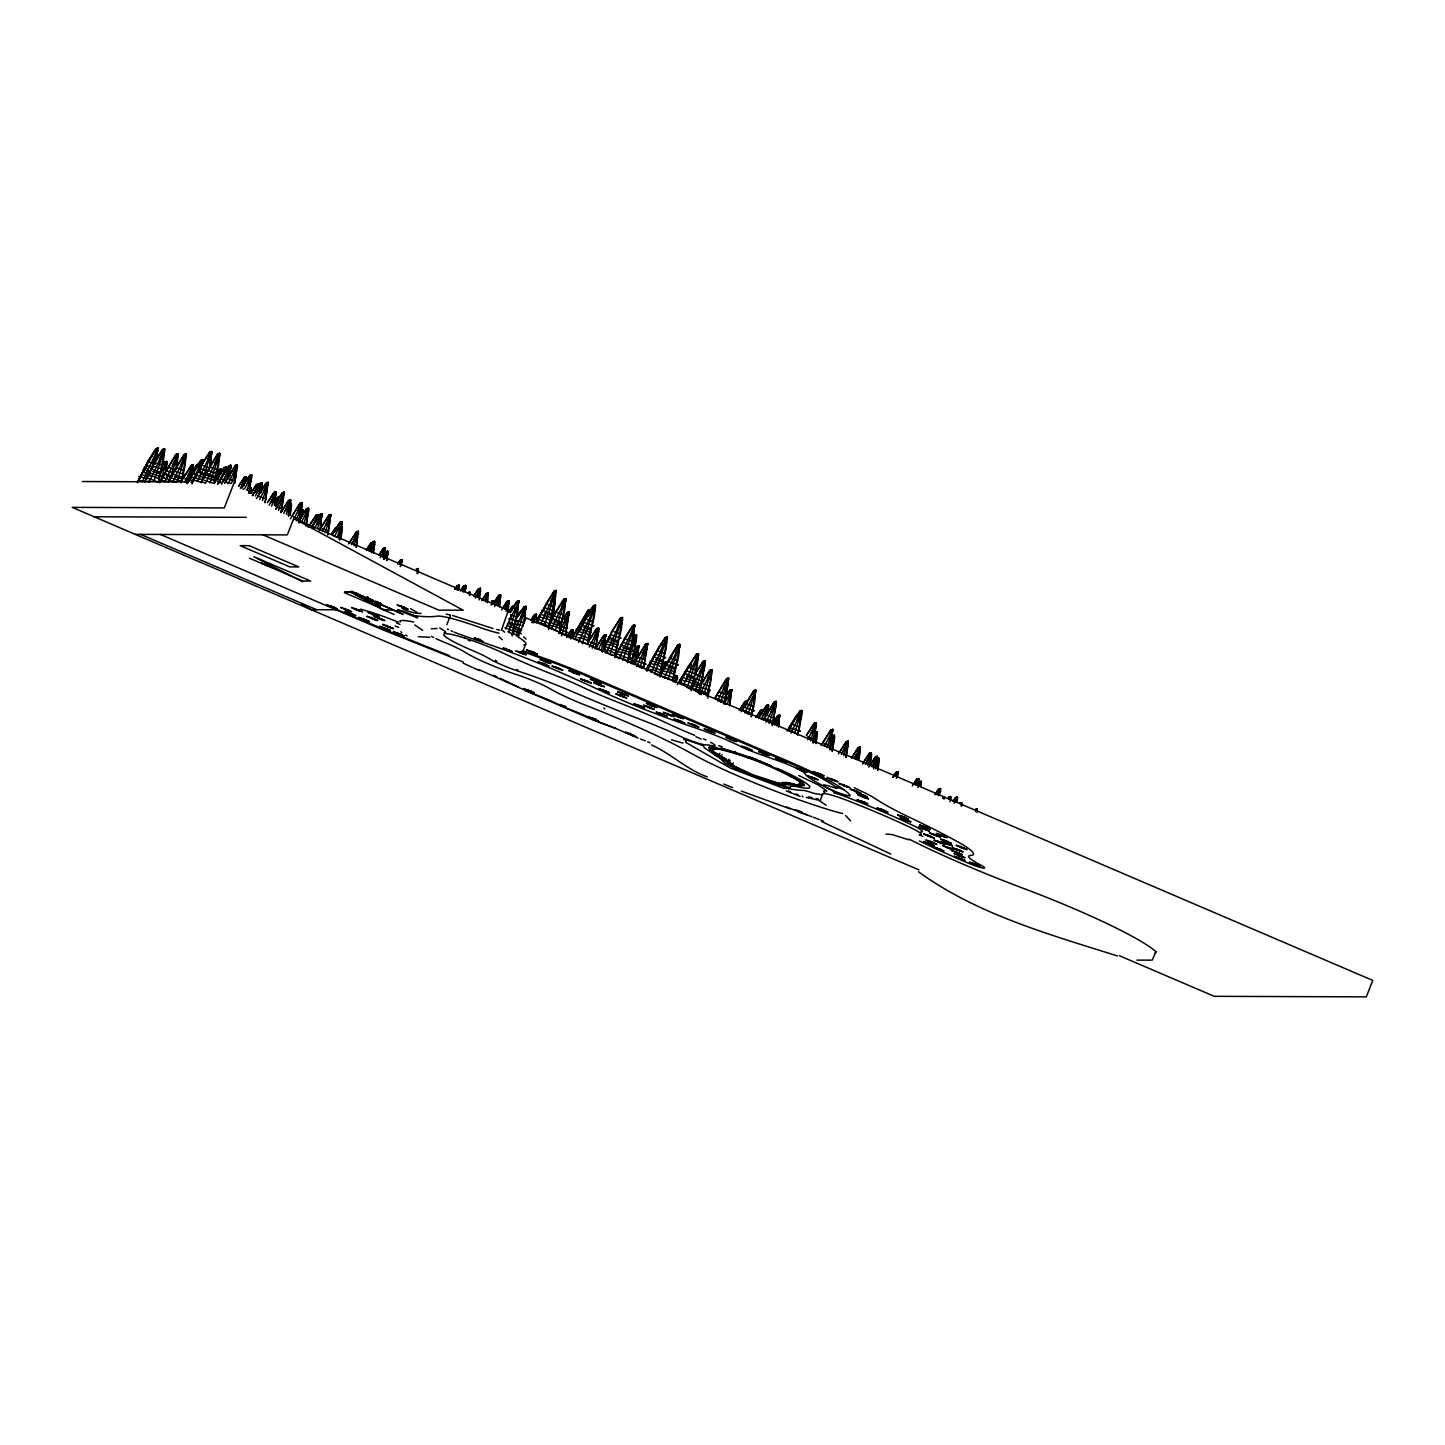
<?xml version="1.0" encoding="UTF-8"?>
<svg xmlns="http://www.w3.org/2000/svg" width="1445" height="1445" viewBox="0 0 1445 1445"><rect width="100%" height="100%" fill="white"/><g stroke="black" fill="none" stroke-linecap="round" stroke-linejoin="round"><path stroke-width="1.5" d="M157.234 453.26L156.945 450.117L156.475 455.121L157.884 448.131L156.06 448.618L148.275 460.72L137.654 482.467M158.191 451.273L157.884 448.131L156.06 448.745L148.275 461.063L138.268 481.167M158.517 481.835L163.466 460.738L164.459 448.889L162.617 449.395L154.832 461.479L144.825 481.926M164.748 452.032L164.459 448.907L162.617 449.521L146.053 478.331M166.916 464.586L166.608 461.443L164.784 461.948L161.443 467.132M178.295 456.873L177.988 453.73L176.164 454.236L159.582 482.648M186.333 457.108L186.044 453.965L184.201 454.471L168.613 481.077M210.807 461.876L210.518 458.824L210.031 463.935M211.891 454.615L211.584 451.472L209.76 451.978L201.975 464.062L191.968 484.021M214.727 482.215L218.61 465.218L219.604 453.369L217.78 453.874L209.995 465.958L201.198 482.287M219.911 456.512L219.604 453.387L217.78 454.001L201.198 482.811M220.507 474.105L220.977 468.993L219.152 469.499L215.811 474.683M225.492 472.262L225.962 467.15L224.138 467.656L214.384 483.389M226.251 470.311L225.962 467.168L224.138 467.783L216.335 480.101M231.019 468.451L230.712 465.308L228.888 465.796L218.177 483.334M235.409 477.699L235.481 476.38L234.65 479.758M237.54 467.963L237.251 464.82L235.409 465.326L224.697 482.865M246.481 479.921L246.174 476.76L244.349 477.265L238.786 485.899M251.213 491.047L250.906 487.995L249.082 488.5L250.906 488.013L250.437 493.106M251.773 478.151L251.484 475.008L249.66 475.495L241.857 487.597M262.376 485.845L262.087 482.702L260.245 483.208L252.46 495.292M265.103 502.39L268.029 482.395L266.205 482.883L256.451 498.615M268.337 485.538L268.029 482.395L266.205 483.009L258.402 495.328M276.121 495.039L275.832 491.878L273.99 492.384L267.325 502.752M274.478 504.829L282.263 492.745L284.087 492.239L281.161 512.596M288.476 515.739L290.445 499.952L288.603 500.44L280.818 512.541M290.734 503.095L290.445 499.952L288.603 500.566L281.938 511.133M291.475 505.335L291.131 503.601L289.289 504.215L291.131 503.601L291.475 505.389L290.138 515.197M302.276 505.732L301.987 502.589L300.163 503.077L290.409 518.809M303.432 513.119L303.143 509.977L301.301 510.464L303.143 509.977L303.504 511.765M308.652 511.349L308.363 508.188L306.521 508.694L298.736 520.796M318.099 517.78L317.81 514.745L315.985 515.233L308.182 527.317M318.099 517.87L317.81 514.727L315.985 515.359L309.302 525.908M320.79 525.781L321.783 513.932L319.959 514.438L312.156 526.522M322.072 517.075L321.783 513.95L319.959 514.564L312.156 526.883M319.146 530.803L328.882 515.088L330.724 514.583L327.78 534.921M339.449 539.563L341.905 521.663L340.081 522.151L332.278 534.253M342.212 530.062L341.905 526.919L340.081 527.407M342.194 524.806L341.905 521.663L340.081 522.295L332.278 534.596M356.247 547.149L358.197 531.345L356.373 531.85L348.588 543.934M358.504 534.487L358.197 531.363L356.373 531.977L349.69 542.525M374.688 544.548L374.399 541.405L372.557 541.911L366.994 550.545M384.171 559.432L385.165 547.836L383.34 548.341L378.879 555.241M385.454 550.979L385.165 547.854L383.34 548.468L378.879 555.494M387.892 554.465L387.603 551.322L385.761 551.827L383.539 555.277M397.881 563.767L400.102 560.299L401.927 559.811L401.457 564.923M417.659 573.683L418.147 568.571L416.304 569.059M418.436 571.714L418.147 568.571L416.304 569.185M459.293 586.977L458.932 585.243L457.09 585.875L454.868 589.379L457.09 585.731L458.932 585.243L458.444 590.355M465.796 588.567L465.507 585.424L463.664 585.929L460.323 591.113M470.004 595.232L469.715 592.179L467.873 592.685M480.481 591.457L480.173 588.332L478.349 588.819L473.888 595.719M487.344 602.384L488.157 592.992L486.315 593.48L481.871 600.397M488.446 596.135L488.157 592.992L486.315 593.606L481.871 600.65M500.747 598.067L500.44 594.907L498.615 595.412L493.052 604.046M509.236 603.938L508.947 600.795L507.105 601.283L501.541 609.934M510.23 611.777L516.913 601.409L518.737 600.903L517.743 612.517L512.271 635.403M526.106 609.519L525.799 606.376L523.975 606.882L516.19 618.966M536.51 617.286L535.734 619.255L536.221 614.233L534.379 614.739L531.038 619.923M555.187 602.583L554.898 599.44L554.121 600.921M536.384 623.03L546.391 603.071L554.194 590.987L556.018 590.481L555.024 602.33L548.504 629.568M559.179 633.145L564.67 610.26L565.645 598.663L563.821 599.169L556.036 611.253L548.215 625.775M565.952 601.806L565.645 598.682L563.821 599.296L551.141 620.772M565.627 634.391L569.041 611.921L567.217 612.427L559.414 624.511M569.348 615.064L569.041 611.939L567.217 612.554L563.875 617.828M572.509 634.825L572.979 629.713L571.136 630.219L566.693 637.119M573.268 632.856L572.979 629.731L571.136 630.345L566.693 637.371M590.337 612.59L590.048 609.555L588.205 610.043L571.642 638.455M589.361 639.358L589.831 634.247L588.007 634.734M576.898 634.102L585.695 617.774L593.48 605.69L595.304 605.184L594.328 616.78L587.79 643.729M598.754 631.212L598.465 628.087L596.64 628.575L588.837 640.659M596.062 647.378L603.847 635.294L605.672 634.788L604.859 644.199M614.829 656.608L621.368 629.37L622.343 617.521L620.519 618.008L612.734 630.11L603.938 646.439M622.65 620.664L622.343 617.521L620.519 618.153L612.734 630.453L602.113 651.876M614.884 657.619L624.89 637.66L632.693 625.577L634.518 625.071L633.524 636.667L627.527 661.593M631.501 663.761L635.385 646.764L636.378 634.915L634.554 635.421L632.332 638.871M636.685 638.058L636.378 634.933L634.554 635.547M633.596 651.695L636.938 646.511L638.78 646.005L637.787 657.854M633.976 663.363L645.662 644.018L647.505 643.513L643.585 668.114M648.733 665.946L657.511 649.618L665.314 637.516L667.138 637.01L666.145 648.624L659.624 675.574M666.578 664.971L666.289 661.828L664.465 662.334L661.124 667.518M677.47 678.861L677.163 675.736L675.339 676.224L673.117 679.674M672.647 681.444L678.662 656.247L679.656 644.398L677.813 644.904L670.028 657.005L661.051 673.984M679.945 647.559L679.656 644.416L677.813 645.03L661.051 674.4M679.909 682.6L688.687 666.271L696.472 654.188L698.314 653.682L697.321 665.531L691.324 690.728M705.286 663.996L704.997 660.853L703.173 661.358L695.37 673.442M709.26 689.717L708.971 686.556L707.237 693.383M727.684 687.007L727.395 683.864L727.738 685.598M714.914 697.971L726.618 678.626L728.443 678.12L724.541 702.324M724.198 698.766L729.761 690.132L731.585 689.626L729.635 705.431M758.715 717.497L766.518 705.395L768.343 704.907L767.873 710.019M776.344 704.564L776.055 701.421L774.213 701.909L763.502 719.447M772.154 724.234L777.717 715.6L779.541 715.094L778.548 726.943M802.029 713.667L801.722 710.525L799.898 711.012L788.193 730.375M806.454 735.288L814.239 723.186L816.082 722.699L813.138 742.694M815.179 732.29L817.021 731.784L817.364 733.59L816.028 743.633M834.506 738.467L834.217 735.324L832.374 735.812M848.305 744.374L848.016 741.231L846.192 741.737L838.389 753.82M860.299 750.262L859.992 747.101L858.167 747.607L851.484 757.975M871.498 755.88L871.19 752.737L869.366 753.242L862.683 763.592M868.716 767.241L875.381 756.873L877.223 756.367L876.23 768.216M877.585 768.505L878.054 763.393L878.181 764.568M879.102 761.497L878.795 758.372L876.97 758.86M892.902 777.284L896.225 772.1L898.067 771.612L897.598 776.724M912.301 785.954L916.762 779.054L918.587 778.548L918.117 783.66M921.386 784.509L921.097 781.366L919.255 781.871L917.033 785.321M939.9 792.239L939.069 795.527M939.069 795.617L940.388 788.536L938.546 789.042L935.204 794.226M940.677 791.589L940.388 788.555L938.546 789.169L935.204 794.443M950.684 799.681L950.395 796.538L948.57 797.026M953.23 801.018L955.452 797.568L957.276 797.062L956.807 802.174M961.828 805.931L961.521 802.806L959.697 803.294L961.521 802.806L961.882 804.576M977.416 812L977.127 808.947L975.285 809.435M157.071 457.722L157.415 453.242L156.909 459.727M165.796 471.052L166.97 463.177L166.608 461.461L164.784 462.075M176.994 465.579L177.988 453.748L176.164 454.362L168.361 466.681L160.558 481.348M168.613 481.564L176.416 466.916L184.201 454.597L186.044 453.983L185.05 465.814L181.167 482.811M210.609 463.321L211.584 451.49L209.76 452.104L201.975 464.423L193.178 480.914M224.697 483.262L235.409 465.453L237.251 464.838L234.794 483.045M241.857 487.94L249.66 475.622L251.484 475.008L249.028 493.233M267.56 487.507L265.103 502.734M274.839 503.727L275.832 491.896L273.99 492.51L268.427 501.307M289.957 505.064L288.476 516.046M290.138 515.45L290.644 508.712M308.652 511.241L306.394 524.3M341.435 526.775L339.449 539.888M340.912 538.768L342.212 529.954M357.728 536.456L356.247 547.456M373.569 551.015L374.688 544.458M384.352 557.445L384.695 552.947M479.361 597.923L480.481 591.366M487.344 602.583L487.688 598.104M499.464 606.755L500.44 594.925L498.615 595.539L493.052 604.335M507.954 612.644L508.947 600.795L507.105 601.427L502.661 608.453M518.267 606.015L512.271 635.908M524.824 618.225L525.799 606.394L523.975 607.008L518.412 615.805M565.176 603.775L559.179 633.651M594.834 610.296L587.79 644.271M598.754 631.122L595.539 648.426M634.048 630.183L627.527 662.117M666.669 642.14L659.606 676.115M708.158 696.165L709.26 689.608M727.973 683.232L724.541 702.722M731.116 694.738L729.635 705.738M741.14 711.771L753.82 690.602L755.645 690.114L754.651 701.963L751.255 716.828M776.344 704.456L772.641 723.891M821.103 745.62L830.839 729.906L832.663 729.4L829.737 749.756M834.506 738.377L832.248 751.418M859.016 758.95L860.299 750.154M870.215 764.586L871.498 755.789M877.801 770.203L879.102 761.407M163.971 453.911L158.517 481.348M165.796 470.853L166.139 466.464M177.518 458.751L176.037 469.535M185.574 458.986L181.167 482.377M192.456 474.068L193.269 464.658L191.444 465.145L181.691 480.878M211.114 456.494L209.146 469.372M219.134 458.39L214.727 481.781M229.737 476.904L230.712 465.308L228.888 465.94L218.177 483.75M236.763 469.842L234.794 482.72M251.015 480.011L249.028 492.908M261.256 492.113L261.599 487.724M274.839 503.492L275.345 496.899M283.617 497.261L281.161 512.234M301.517 507.592L299.061 522.584M307.875 513.21L305.906 526.088M321.314 518.954L319.815 529.737M330.237 519.604L327.78 534.578M340.912 538.515L341.435 531.923M373.406 553.001L373.912 546.427M387.134 556.343L386.79 560.732L387.964 553.056L387.603 551.34L385.761 551.954M479.198 599.91L479.704 593.335M499.464 606.521L499.97 599.928M507.954 612.391L508.477 605.798M525.33 611.398L522.873 626.371M554.41 604.462L551.466 621.549M555.548 595.503L548.504 629.027M568.571 616.943L565.627 634.03M597.995 633.091L595.539 648.064M621.874 622.524L614.829 656.066M635.908 639.936L631.501 663.327M637.787 657.601L638.293 651.027M647.017 648.534L643.585 667.716M679.168 649.419L672.647 680.92M697.827 658.703L691.324 690.204M704.528 665.874L699.055 693.311M707.978 698.17L708.502 691.577M755.175 695.117L751.255 716.413M767.53 714.318L767.873 709.91M775.586 706.424L772.154 725.607M778.548 726.69L779.072 720.116M801.253 715.528L797.821 734.71M816.028 743.398L816.533 736.805M832.194 734.421L829.737 749.395M833.729 740.328L832.248 751.129M847.547 746.252L846.047 757.035M859.016 758.715L859.522 752.122M870.215 764.333L870.721 757.758M876.23 767.963L876.754 761.389M877.801 769.95L878.325 763.375M156.909 451.851L157.162 450.208L157.071 451.273M258.24 485.809L258.492 484.165L252.423 495.671L260.245 483.334L262.087 482.72L261.599 487.814M278.506 498.76L278.759 497.116L274.405 505.046M284.051 493.973L284.304 492.33L275.724 509.344M291.077 505.335L291.33 503.691L287.862 509.814M341.869 528.653L342.122 527.01L341.237 527.75M372.647 544.169L372.9 542.525L368.547 550.455M418.093 570.305L418.346 568.662L417.46 569.402M458.896 586.977L459.149 585.333L456.53 589.668M496.177 602.059L496.43 600.416L495.527 601.156M514.023 607.641L514.276 605.997L510.808 612.12M572.942 631.447L573.195 629.803L568.842 637.715M589.795 635.981L590.048 634.337L589.145 635.077M677.127 677.452L677.38 675.808L673.894 681.932M708.935 688.29L709.188 686.664M746.722 702.74L746.975 701.096L741.773 710.814M878.271 763.502L877.693 766.41M961.485 804.522L961.738 802.878L960.853 803.637M214.438 479.487L216.389 470.98M299.061 522.927L302.276 505.624M552.442 617.665L555.187 602.493M707.291 696.526L711.97 672.846M724.451 704.203L726.907 688.976L724.451 703.86M797.821 735.108L802.029 713.559M813.138 743.037L816.371 725.733M846.047 757.324L848.305 744.283M707.291 696.111L710.687 681.408L711.681 669.812L709.838 670.299L700.102 686.032M202.264 462.834L202.86 459.907L200.801 460.305L187.164 483.298M210.139 461.84L210.717 458.914L209.832 459.654M234.758 477.663L235.083 476.38M250.545 491.011L251.123 488.103L250.238 488.843M469.336 595.195L469.932 592.287L469.029 593.028M493.034 603.757L493.63 600.849L491.011 605.184M554.519 602.457L555.097 599.549L554.212 600.289M589.668 612.554L590.246 609.627L580.854 628.485M665.91 664.844L666.506 661.918L660.437 673.424M699.055 693.799L705.286 663.905M939.665 791.679L938.437 795.454L939.503 792.239M950.033 799.555L950.611 796.629L949.708 797.369M976.748 811.964L977.326 809.037L976.441 809.778M155.012 459.528L158.101 448.221L142.423 481.781M162.165 458.155L164.658 448.98L148.98 482.558M175.116 465.127L178.205 453.838L164.676 481.962M183.75 463.231L186.261 454.055L172.732 482.196M190.975 473.924L193.486 464.748L184.906 481.745M199.771 471.214L201.505 464.802M209.29 460.738L211.801 451.581L197.459 481.546M217.31 462.635L219.821 453.477L205.479 483.443M228.418 474.556L230.929 465.398L221.537 484.256M234.379 476.218L237.45 464.911L228.057 483.768M248.612 486.405L251.701 475.098L244.765 488.392M273.538 501.144L276.049 491.986L269.113 505.28M281.793 501.505L283.726 495.256M287.573 511.349L290.662 500.042L283.726 513.336M299.115 513.986L302.204 502.679L300.163 503.203L292.36 515.522M306.069 517.455L308.58 508.297L301.644 521.591M319.489 523.198L322 514.023L315.064 527.317M327.834 525.98L330.923 514.673L322.343 531.67M339.611 530.911L342.122 521.753L335.186 535.047M355.903 540.611L358.414 531.453L351.478 544.747M371.51 552.803L374.598 541.496L369.396 551.213M382.871 557.102L385.382 547.926L380.179 557.644M498.146 604.173L500.656 595.015L494.587 606.503M515.865 612.301L518.954 601.012L516.913 601.535L510.23 612.084M523.505 615.642L526.016 606.466L512.505 634.59M553.724 599.747L556.235 590.571L540.556 624.15M563.351 607.93L565.862 598.754L551.52 628.738M566.747 621.187L569.258 612.03L559.034 632.729M570.685 638.979L572.599 632.729M593.01 614.45L595.521 605.274L578.506 642.447M595.593 639.467L598.682 628.16L589.271 647.017M602.8 646.186L605.889 634.897L598.952 648.191M620.049 626.769L622.56 617.611L606.214 652.977M631.646 636.468L634.734 625.161L619.056 658.739M634.084 644.181L636.595 635.023L630.526 646.511M635.908 657.403L638.979 646.114L630.417 663.111M644.614 654.91L647.703 643.621L636.667 666.181M664.844 646.276L667.355 637.119L651.009 672.485M695.442 665.079L698.531 653.772L684.171 683.756M702.125 672.25L705.214 660.943L691.685 689.066M709.387 679.06L711.897 669.902L700.012 694.322M725.571 689.518L728.659 678.211L717.605 700.789M753.351 699.362L755.861 690.204L744.807 712.764M766.049 714.155L768.559 704.997L761.623 718.291M799.428 719.773L801.939 710.615L790.885 733.175M813.788 731.947L816.299 722.789L807.719 739.786M814.709 741.05L817.22 731.892L812.885 739.804M829.791 740.797L832.88 729.49L824.3 746.505M845.722 750.497L848.233 741.321L841.297 754.615M857.12 758.499L860.208 747.209L854.139 758.697M868.897 762.003L871.407 752.827L865.338 764.333M189.078 479.036L193.359 464.712L191.444 465.29L183.641 477.591M199.681 470.42L202.733 459.871L200.801 460.449L187.164 483.75M218.014 479.595L221.067 469.065L219.152 469.625L216.931 473.147M224.228 473.978L226.052 467.223L225.203 468.632M226.522 479.686L230.803 465.362L223.018 481.871M243.826 485.484L246.264 476.832L240.322 488.356M247.294 489.385L251.575 475.062L247.402 483.587M249.804 492.944L250.996 488.067L249.551 490.65M255.928 492.799L258.366 484.147L256.433 484.581L250.87 493.215M257.878 497.08L262.159 482.774L257.987 491.282M271.642 506.256L275.923 491.95L270.775 502.463M276.194 505.75L278.632 497.098L277.783 498.489M286.254 514.33L290.535 500.006L285.387 510.518M288.169 514.203L291.222 503.655L290.355 505.064M300.795 518.683L303.233 510.031L301.012 514.583M304.154 522.584L308.453 508.261L306.521 508.821L300.957 517.617M316.076 521.555L317.9 514.781L315.678 519.333M317.593 528.31L321.874 514.005L320.429 516.587M337.715 536.041L341.995 521.717L341.146 523.126M338.943 537.522L341.995 526.973L340.55 529.556M354.007 545.722L358.288 531.417L353.14 541.911M371.437 552.008L374.49 541.46L370.317 549.985M382.817 556.56L385.255 547.908L384.406 549.299M385.869 558.149L387.693 551.394L385.472 555.946M400.193 566.639L402.017 559.865L399.524 564.236M417.027 573.502L418.237 568.626L417.37 570.034M457.812 590.174L459.022 585.297L458.173 586.706M463.773 592.251L465.579 585.478L463.664 586.056L461.443 589.578M477.843 597.038L480.264 588.386L478.349 588.946L473.888 595.972M485.809 601.698L488.247 593.046L487.398 594.455M497.477 605.509L500.53 594.979L498.326 599.53M505.985 611.398L509.037 600.849L504.811 608.797M533.873 622.958L536.312 614.306L534.379 614.866L531.038 620.14M552.55 608.164L554.988 599.512L555.241 601.174M570.63 638.419L573.069 629.767L571.624 632.368M588.314 616.365L590.12 609.609L588.675 612.192M601.481 649.166L605.762 634.861L603.847 635.421L596.062 647.739M664.556 668.656L666.38 661.882L664.158 666.434M675.429 682.546L677.253 675.772L675.808 678.373M727.395 704.004L731.676 689.698L724.866 703.029M764.152 719.285L768.433 704.961L766.518 705.539L758.715 717.84M776.579 725.697L779.632 715.167L777.717 715.727L774.375 721.001M814.059 742.405L817.111 731.856L815.179 732.416M830.008 749.702L834.325 736.48L834.307 735.379L832.374 735.957M843.826 755.609L848.107 741.285L846.192 741.863L839.509 752.411M856.415 759.6L860.082 747.173L858.167 747.733L851.484 758.282M867.614 765.218L871.281 752.791L869.366 753.369L862.683 763.917M873.647 768.866L877.314 756.439L872.22 766.175M875.833 768.957L878.885 758.408L874.659 766.374M896.333 778.44L898.158 771.666L896.225 772.244L892.902 777.518M916.871 785.376L918.677 778.62L915.317 784.761M938.654 795.364L940.46 788.609L938.257 793.16M850.635 820.941L845.65 815.558M137.311 482.648L147.318 462.707L155.103 450.605L138.539 479.541M575.074 639.539L576.898 634.626M646.89 671.365L657.511 649.961L665.314 637.642L667.138 637.028L667.5 638.744M660.022 676.946L661.25 673.334M150.316 472.063L157.975 448.185L155.771 452.737M154.181 480.481L164.549 448.943L159.383 459.456M160.395 481.564L166.699 461.497L165.85 462.906M169.083 481.492L178.078 453.802L175.856 458.354M177.121 481.727L186.134 454.037L180.986 464.531M201.993 481.149L211.674 451.544L210.825 452.953M210.013 483.045L219.694 453.441L214.546 463.935M231.706 483.027L237.341 464.875L233.169 473.4M262.484 500.584L268.12 482.449L259.666 499.482M278.56 510.446L284.177 492.311L282.732 494.894M296.442 520.778L302.077 502.643L293.624 519.676M325.179 532.79L330.815 514.637L328.882 515.215L321.097 527.515M508.477 632.495L518.827 600.976L505.425 629.135M516.226 636.053L525.89 606.43L520.742 616.943M555.386 630.255L565.736 598.718L564.887 600.127M561.473 635.872L569.131 611.994L568.282 613.403M592.251 648.191L598.555 628.141L596.64 628.701L589.957 639.25M627.473 662.677L636.468 634.987L635.619 636.396M633.235 664.212L638.871 646.078L633.705 656.572M639.936 667.464L647.595 643.585L645.662 644.145L633.976 663.797M688.055 685.273L698.405 653.736L696.472 654.314L688.687 666.615L679.909 683.124M695.406 690.529L705.088 660.925L699.94 671.419M704.112 693.744L711.771 669.866L709.838 670.426L703.173 680.992M720.874 702.053L728.533 678.193L726.311 682.744M748.077 714.047L755.735 690.168L753.82 690.746L742.116 710.38M769.155 723.439L776.146 701.475L766.031 722.211M794.84 732.543L801.812 710.579L799.898 711.139L788.193 730.791M810.537 740.888L816.172 722.753L811.024 733.265M827.118 747.607L832.754 729.472L830.839 730.032L823.054 742.333M664.176 678.066L679.854 644.506L678.5 649.383M164.495 466.049L165.254 464.098M165.471 466.428L166.825 461.533L159.889 474.827M192.799 469.769L193.269 464.676L192.51 466.121M200.512 464.423L202.733 459.871L202.932 462.87L202.643 459.817L191.806 482.467M210.229 454.127L207.502 460.052M218.863 473.617L221.067 469.065L221.338 470.727M219.839 473.978L221.193 469.101L215.124 480.589M220.507 474.014L221.284 472.045M223.831 471.774L224.607 469.806M224.824 472.136L226.179 467.259L217.599 484.256M234.397 482.07L224.282 507.917L72.25 507.376L918.894 869.854M245.036 481.745L246.391 476.868L242.092 485.357M245.704 481.871L246.174 476.778L244.349 477.392L238.786 486.188M257.138 489.06L257.896 487.091M260.931 487.688L262.286 482.793L255.368 496.087M266.891 487.362L268.246 482.486L266.675 485.032M277.404 502.011L278.181 500.042M289.975 508.568L290.752 506.617M510.049 612.608L508.387 610.332L293.75 518.448L287.302 534.903L135.27 534.361M302.005 514.944L303.36 510.067L299.874 516.19M302.673 515.088L303.432 513.029M306.232 512.812L307.008 510.844M316.672 519.712L318.026 514.817L311.957 526.323M339.774 526.269L340.55 524.3M351.623 592.613L352.128 591.276M352.273 592.956L352.815 591.583M352.923 593.317L353.501 591.872M354.242 594.021L354.856 592.504M354.91 594.383L355.524 592.793M355.56 594.744L356.211 593.082M356.229 595.105L356.933 593.299M356.879 595.448L357.601 593.606M357.547 595.81L358.36 593.732M358.848 596.514L359.679 594.401M359.498 596.875L360.365 594.69M361.485 597.941L362.424 595.539M362.135 598.302L363.092 595.846M383.033 552.46L383.81 550.491M364.772 599.729L365.784 597.128M365.422 600.09L366.47 597.417M366.705 597.417L367.969 598.23M366.091 600.434L367.789 596.514M366.741 600.795L367.897 597.869M367.409 601.156L368.511 598.32M368.06 601.517L369.197 598.609M386.465 556.307L387.82 551.43L383.467 559.341M368.728 601.861L370.137 598.808M369.378 602.222L370.606 599.097M370.697 602.944L371.997 599.621M371.347 603.288L372.629 600.018M372.015 603.649L373.316 600.307M373.984 604.714L375.393 601.12M374.707 605.112L376.152 601.427M375.357 605.473L376.874 601.608M376.766 602.709L377.199 601.608M376.025 605.816L377.488 602.059M377.452 603.017L377.867 601.969M376.675 606.178L378.175 602.366M377.344 606.539L378.843 602.673M377.994 606.882L379.529 602.962M378.662 607.243L380.198 603.306M380.252 604.209L380.432 603.306M379.312 607.604L380.794 603.811M394.07 614.414L379.457 608.146L381.173 604.353L350.756 591.33M399.795 564.417L402.017 559.865L400.789 564.796M385.833 606.593L387.91 607.496M402.234 613.944L403.083 614.45L388.38 607.785L392.426 609.971M396.797 611.759L397.501 609.953M397.501 612.048L398.134 610.422M398.892 612.644L399.362 611.452M399.597 612.951L399.976 611.939M446.848 624.692L450.569 615.173M463.375 590.03L465.579 585.478L465.85 587.158M464.351 590.409L465.705 585.514L462.237 591.637M465.019 590.535L465.796 588.476M478.06 592.938L480.264 588.386L480.535 590.12M479.036 593.299L480.39 588.404L475.188 598.122M487.019 597.959L488.374 593.082L484.021 600.994M507.809 605.78L509.164 600.885L504.865 609.375M508.387 610.332L501.56 629.875A36.125 3.974 21.4 0 1 504.558 632.242M516.606 605.527L518.827 600.976L519.098 602.637M535.065 619.219L536.42 614.342L532.085 622.253M522.927 651.189L525.565 644.452M564.291 601.301L561.563 607.243M589.47 637.263L588.693 639.214L589.921 634.301L589.072 635.71M589.361 639.25L590.12 637.299M603.558 639.413L605.762 634.861L606.033 636.522M632.386 629.677L634.608 625.125L622.813 660.202M635.023 637.57L632.296 643.513M645.373 648.137L647.595 643.585L647.848 645.247M665.784 639.665L659.426 653.573M676.025 680.703L676.802 678.735M676.693 680.83L677.47 678.771M696.183 658.288L698.405 653.736L698.658 655.416M707.833 691.541L708.61 689.572M729.472 694.25L731.676 689.698L730.447 694.611M709.387 746.017L709.621 749.684C736.805 771.142 770.077 786.712 804.395 785.412L803.474 783.479C776.904 766.229 746.18 755.627 715.672 747.589A33.38 3.667 21.4 0 0 714.083 747.3L708.7 747.751L712.927 749.413L717.316 748.907A28.882 3.161 21.4 0 1 718.617 749.124C748.438 756.078 777.049 768.505 803.474 783.479M719.863 753.242L719.195 754.976L733.41 765.76L753.242 774.917L785.068 785.249L780.878 783.389L786.423 782.576L802.065 786.062M721.308 756.277L717.623 755.103L725.083 758.697L721.308 756.277L721.994 754.543M745.638 705.991L746.397 704.022M726.239 758.824L725.553 760.558L729.562 761.948L730.231 760.214M753.513 694.72L755.735 690.168L756.006 691.902M728.912 759.185L728.226 760.919L724.27 759.564M729.111 761.461L728.424 763.195L732.561 764.694L733.229 762.96M735.487 751.563L734.981 752.845L736.896 754.055M748.022 756.819L747.661 757.74L746.794 756.891M773.924 706.027L776.146 701.475L774.917 706.388M778.403 720.08L779.758 715.185L774.556 724.902M815.666 734.439L812.939 740.382M802.95 796.917L802.156 795.906M830.55 734.006L832.754 729.472L833.024 731.188M832.085 739.93L834.307 735.379L834.56 737.113M833.079 740.292L834.415 735.415L830.08 743.326M822.693 793.738L820.037 801.126L826.143 805.226M857.878 751.725L860.082 747.173L860.353 748.835M875.092 760.973L877.314 756.439L876.085 761.352M876.663 762.96L877.44 761.009M877.657 763.339L879.012 758.444L878.036 759.817M877.585 768.415L878.361 766.446M896.93 776.579L898.284 771.702L895.665 776.037M916.473 783.172L917.232 781.203M917.449 783.533L918.803 778.638L917.828 780.011M918.966 785.972L921.169 781.42L919.255 781.998M920.609 786.477L921.097 781.384L919.977 786.297L921.296 781.456L917.828 787.579M939.232 793.522L940.587 788.627L937.119 794.75M949.925 801.65L950.684 799.591M955.145 801.686L957.367 797.134L956.175 802.011L957.493 797.152L954.007 803.275M908.995 839.093A155.915 17.105 21.4 0 0 1022.934 888.187A134.042 14.703 21.4 0 1 1155.874 951.695L1152.207 960.13L1136.908 960.13M544.313 625.613L556.108 590.535L550.96 601.048M582.154 643.874L595.394 605.238L590.246 615.751M609.916 654.422L622.434 617.575L620.989 620.158M654.711 673.93L667.229 637.082L666.38 638.491M667.933 679.547L679.746 644.47L675.574 652.995M166.771 478.277L168.523 474.285M276.392 508.803L279.029 502.806M196.303 468.523L198.922 464.206M335.005 531.634L337.624 527.299L336.649 528.671M758.282 717.84L762.617 709.928L761.262 714.805L762.49 709.892L760.576 710.326L756.114 717.244M172.93 464.297L174.881 460.341M188.211 475.224L191.137 469.264M263.947 490.975L265.916 487.001M280.005 500.819L281.974 496.863M297.905 511.169L302.077 502.643L302.348 504.323M316.726 524.499L319.652 518.556M325.649 525.149L328.593 519.188M532.139 622.813L536.312 614.306L536.565 615.967M563.983 622.488L566.91 616.545M594.383 636.649L598.555 628.141L598.826 629.875M600.614 645.355L602.565 641.399M617.286 628.087L620.23 622.127M642.429 654.079L644.398 650.124M707.598 678.391L711.771 669.866L712.024 671.6M723.385 688.687L725.336 684.713M763.285 715.474L768.433 704.961L768.704 706.641M770.998 711.988L772.949 708.014M775.459 723.674L777.41 719.718M796.665 721.091L801.812 710.579L802.083 712.259M842.959 751.797L848.107 741.285L848.378 742.965M854.934 757.686L856.885 753.712M866.133 763.303L871.281 752.791L871.552 754.471M872.166 766.934L874.117 762.96M256.921 486.73L258.366 484.147L256.433 484.707L250.87 493.504M329.37 517.22L330.815 514.637L331.068 516.317M492.059 603.396L493.504 600.813L493.522 601.915M662.135 645.12L662.731 643.946M689.554 667.445L690.132 666.253M761.045 712.475L762.49 709.892L760.576 710.452L756.114 717.497M778.187 717.75L779.632 715.167L779.903 716.828M896.713 774.249L898.158 771.666L898.429 773.346M938.184 793.16L938.78 791.986M949.04 799.175L950.485 796.592L950.521 797.694M975.772 811.584L977.217 809.001L975.285 809.579M418.237 636.631L429.707 637.263M143.976 471.233L146.902 465.742M186.152 482.54L196.881 464.73L198.706 464.098L197.947 465.579M537.612 619.923L554.194 591.113L556.018 590.499L556.379 592.215M572.617 637.137L588.205 610.169L590.048 609.555L590.391 611.343M577.874 632.784L593.48 605.816L595.304 605.202L595.665 606.918M602.439 651.858L604.389 648.191M616.112 654.513L632.693 625.703L634.518 625.089L634.879 626.805M646.059 670.083L661.665 643.097L646.059 669.577M678.355 683.232L689.066 665.422L690.909 664.79L689.066 665.422L677.38 684.641M714.914 698.387L726.618 678.753L728.443 678.138L728.804 679.854M763.502 719.845L774.213 702.035L776.055 701.421L776.417 703.209M138.124 481.727L141.05 476.272M143.001 472.659L146.902 465.398M186.152 482.142L196.881 464.604L198.706 464.116M602.439 651.406L606.34 644.145M787.001 731.044L796.737 715.329L798.561 714.823L797.803 716.305M759.275 761.587L759.636 760.666L771.558 766.645M307.604 509.67L308.453 508.261L308.706 509.922M371.925 543.898L372.774 542.507L370.859 543.067L366.398 549.841M468.957 593.66L469.806 592.251L469.842 593.353M495.454 601.788L496.303 600.379L494.389 600.831L492.149 604.281M513.3 607.37L514.167 605.961L512.234 606.394L508.893 611.578M521.555 612.463L522.404 611.054M745.999 702.469L746.866 701.06L746.884 702.162M816.244 733.265L817.111 731.856L817.364 733.518M943.693 799.031L944.542 797.622L942.628 798.182L944.452 797.568M960.762 804.251L961.611 802.86L961.647 803.944M274.478 501.18L278.542 497.026L278.903 498.76L278.542 497.026L276.717 497.658L273.376 502.715M274.478 505.19L282.263 492.871L284.087 492.257L284.448 493.973M332.242 533.115L335.583 527.84L337.426 527.226L335.583 527.714L331.14 534.614M366.398 550.093L370.859 543.067L372.684 542.435L372.81 543.591M368.114 549.064L372.557 542.038L374.399 541.423L374.743 543.139M397.881 563.947L400.102 560.443L401.927 559.811L402.288 561.545M492.149 604.462L494.389 600.957L496.213 600.343L496.339 601.481M508.893 611.795L512.234 606.521L514.077 605.907L514.42 607.622M517.147 616.889L520.489 611.614L522.313 611L520.489 611.488L517.147 616.672M536.456 620.537L544.241 608.219M664.953 667.066L671.636 656.518M679.168 681.932L682.51 676.657M695.37 673.785L703.173 661.485L704.997 660.871L705.359 662.587M727.539 693.781L729.761 690.258L731.585 689.644L731.947 691.36M739.37 710.434L744.934 701.638L746.776 701.024L747.119 702.74M788.952 727.774L796.737 715.456L798.561 714.841M806.454 735.631L814.239 723.313L816.082 722.699L816.443 724.415M869.818 765.796L875.381 756.999L877.223 756.385L877.585 758.101M913.421 784.454L916.762 779.18L918.587 778.566L918.948 780.282M935.475 794.66L937.715 791.137M953.23 801.216L955.452 797.694L957.276 797.08L957.638 798.796M536.456 620.176L544.241 608.092M608.291 640.514L610.512 637.064M664.953 666.723L671.636 656.355M678.048 683.431L682.51 676.531M739.37 710.145L744.934 701.511L746.776 701.006L747.119 702.794M935.475 794.461L937.715 791.011M885.984 834.054L892.161 834.578L908.742 839.816M508.712 619.146L510.23 617.918M158.86 477.013L160.16 476.362L149.792 472.93M214.023 481.492L215.305 480.842L204.955 477.41M513.156 629.027L514.438 628.376L507.249 625.595M550.437 618.605L551.719 617.954L541.369 614.522M560.064 626.787L561.346 626.137L550.997 622.705M589.723 633.307L591.005 632.657L580.655 629.225M616.762 645.644L618.045 644.994L607.695 641.562M628.936 653.194L630.219 652.544L619.851 649.112M630.797 663.038L632.079 662.388L628.738 661.142M661.557 665.152L662.84 664.501L652.472 661.069M674.056 672.521L675.339 671.871L664.989 668.439M692.733 681.805L694.015 681.155L683.648 677.723M699.416 688.976L700.699 688.326L691.577 684.785M431.224 628.81L437.022 628.449M340.081 527.533L341.905 526.919L342.266 528.707M467.873 592.811L469.715 592.197L470.077 593.913M491.571 601.373L493.413 600.759L493.775 602.475M588.007 634.879L589.831 634.247L590.192 635.981M636.938 646.637L638.78 646.023L639.123 647.739M664.447 662.46L666.289 661.846L666.651 663.562M675.339 676.35L677.163 675.736L677.524 677.506M876.97 758.986L878.795 758.372L879.156 760.142M948.57 797.152L950.395 796.538L950.756 798.272M798.037 784.346L800.169 783.75L804.395 785.412M491.571 601.246L493.413 600.759L493.757 602.547M960.907 805.786L962.731 805.28M159.51 472.659L160.395 472.479L150.623 468.451M181.095 477.735L181.98 477.554L172.226 473.526L173.364 474.683M214.655 477.139L215.558 476.958L205.786 472.93L206.924 474.105M551.069 614.251L551.954 614.071L542.2 610.043M513.788 624.673L514.673 624.493L509.019 621.784M590.355 628.954L591.258 628.774L581.486 624.746L582.624 625.902M617.394 641.291L618.297 641.11L608.526 637.082L609.664 638.238M629.568 648.841L630.453 648.66L620.7 644.633L621.838 645.789M662.189 660.78L663.074 660.6L653.321 656.59M693.365 677.452L694.25 677.271L684.478 673.244L685.634 674.4M700.048 684.623L700.933 684.442L695.28 681.733M750.696 713.884L751.581 713.704L741.827 709.676M796.773 734.295L797.676 734.096L787.904 730.086M149.449 462.292L155.338 464.152M156.006 463.05L162.508 465.326M146.198 470.6L149.557 471.178M169.553 467.891L175.441 469.769M152.755 471.359L159.239 473.635M177.59 468.126L184.093 470.402M203.149 465.633L209.633 467.909M211.169 467.53L217.653 469.806M166.283 476.2L169.661 476.796M194.19 473.978L197.568 474.556M174.339 476.435L180.824 478.71M199.898 473.942L205.786 475.82M207.899 475.838L214.402 478.114M184.834 478.819L188.193 479.397M190.252 478.259L191.228 478.151M190.939 482.287L191.896 482.16M222.277 479.469L225.637 480.047M228.798 478.981L235.3 481.257M217.527 481.311L220.886 481.907M243.031 489.169L243.988 489.042M259.594 496.556L266.079 498.814M275.652 506.4L282.136 508.676M293.552 516.75L300.036 519.008M299.91 522.349L300.867 522.241M313.348 528.093L314.306 527.985M322.271 528.744L328.774 531.019M333.452 535.824L339.954 538.082M547.583 604.642L554.067 606.918M544.313 612.951L550.816 615.227M557.21 612.824L563.694 615.1M517.364 620.537L523.849 622.813M537.63 621.747L538.588 621.639M553.959 621.133L560.443 623.409M586.869 619.345L593.353 621.621M514.113 628.846L520.597 631.122M560.606 626.082L567.09 628.358M581.594 623.698L582.552 623.59M583.617 627.654L590.102 629.93M613.908 631.682L620.393 633.94M590.03 642.23L596.514 644.506M610.657 639.99L617.141 642.266M626.064 639.232L632.567 641.508M597.237 648.949L603.125 650.828M622.813 647.541L629.316 649.816M658.685 651.171L665.188 653.447M639.051 657.674L645.536 659.95M655.434 659.48L661.936 661.756M671.202 658.559L677.705 660.835M667.951 666.867L674.436 669.143M689.861 667.843L696.364 670.119M686.61 676.152L693.094 678.428M696.562 675.014L703.047 677.29M693.293 683.322L699.795 685.598M703.227 683.955L709.73 686.231M720.007 692.281L726.492 694.557M747.209 704.275L753.694 706.533M767.602 715.564L774.105 717.84M793.287 724.686L799.771 726.943M790.126 728.984L791.083 728.876M807.629 736.842L814.131 739.117M824.228 743.561L830.712 745.837M142.567 475.008L148.239 476.001M149.124 475.784L154.814 476.778L160.016 479.632M140.4 480.553L146.071 481.546M146.957 481.311L148.582 481.131M162.671 480.625L168.343 481.618M170.727 480.86L176.398 481.853M196.267 478.367L201.939 479.361M204.287 480.264L214.185 483.425M540.701 617.376L546.373 618.37L551.575 621.224M538.533 622.903L544.205 623.897L549.407 626.769M550.328 625.559L556 626.552L561.22 629.406M579.987 632.079L585.659 633.073L590.879 635.926M574.713 636.432L576.338 636.252M577.819 637.606L583.491 638.6L588.693 641.472M607.026 644.398L612.698 645.409L617.918 648.263M604.859 649.943L610.531 650.936L615.733 653.808M619.201 651.966L624.872 652.959L630.074 655.813M617.033 657.493L622.705 658.486L627.907 661.358M651.821 663.905L657.493 664.899L662.695 667.771M649.654 669.45L655.326 670.444L660.528 673.298M664.321 671.293L670.01 672.286L675.212 675.158M662.153 676.838L672.051 679.999M682.997 680.577L688.669 681.57L693.871 684.424M143.236 472.172L150.244 474.357M163.339 477.771L170.347 479.957M171.377 478.006L181.745 481.438M196.935 475.513L203.944 477.699M575.381 633.578L576.627 633.47M648.841 666.524L650.087 666.398M147.011 465.579L153.134 467.15M153.567 466.338L163.14 469.553L161.172 469.39M167.114 471.196L173.237 472.768M200.71 468.939L206.834 470.51M175.152 471.413L184.725 474.628L182.756 474.466M208.73 470.835L218.303 474.05L216.335 473.87M191.751 477.265L196.303 478.277M187.814 481.564L189.205 481.438M219.839 482.756L221.211 482.63M226.359 482.269L230.911 483.28M545.126 607.93L554.717 611.145L552.749 610.982M554.772 616.112L564.345 619.327L562.376 619.164M514.926 623.825L521.049 625.414M584.43 622.632L594.003 625.848L592.035 625.685M579.156 626.986L580.547 626.877M611.47 634.969L621.043 638.184L619.074 638.022M623.626 642.519L633.199 645.734L631.23 645.572M656.247 654.477L665.82 657.692L663.851 657.529M636.613 660.979L646.186 664.194L644.217 664.014M668.764 661.864L678.337 665.079L676.368 664.917M687.423 671.13L696.996 674.345L695.027 674.183M694.106 678.301L703.697 681.516L701.728 681.354M680.017 682.239L681.408 682.13M700.789 687.26L710.362 690.475L708.393 690.313M717.551 695.569L727.142 698.784L725.173 698.621M744.753 707.562L754.344 710.777L752.375 710.615M765.164 718.869L774.737 722.085L772.768 721.922M790.848 727.973L800.422 731.188L798.453 731.025M747.047 772.912L748.239 772.858M713.595 747.228L711.121 747.065L719.465 749.305M82.383 481.528L184.472 481.907M94.268 516.786L246.282 517.328M265.844 565.501L269.348 565.519M344.56 591.818L351.37 591.854M345.481 592.143L351.894 592.161M330.815 606.99L334.301 606.99M401.493 607.243L404.979 607.243M336.378 609.772L311.217 609.682L301.445 604.389M345.138 609.826L348.642 609.844M383.629 609.953L392.643 609.971L385.129 606.304M355.94 609.934L359.444 609.953M349.329 613.764L352.815 613.782M372.376 614.685L375.863 614.703M371.239 618.659L374.725 618.659M378.319 618.677L381.823 618.695M363.074 619.742L366.56 619.76M386.899 626.751L390.385 626.751M383.955 628.683L387.441 628.683M397.664 634.048L401.168 634.048M476.76 639.431L480.246 639.431M505.66 649.654L509.164 649.672M530.803 652.237L534.307 652.255M519.568 652.905L523.054 652.923M544.35 661.684L547.836 661.702M542.489 664.176L545.993 664.194M556.325 668.385L559.829 668.403M573.177 672.918L576.681 672.918M584.773 681.227L588.278 681.227M594.563 681.408L598.049 681.426M597.923 684.876L601.427 684.876M603.017 690.927L606.521 690.927M527.967 690.999L531.453 691.017M621.856 694.052L625.342 694.052M620.212 696.165L623.716 696.183M650.629 705.648L654.133 705.666M638.275 706.081L641.761 706.081M647.884 707.526L651.388 707.526M660.51 714.39L664.014 714.408M667.68 714.697L671.184 714.715M677.019 716.81L680.523 716.828M592.197 718.942L595.701 718.96M678.373 721.326L681.877 721.326M692.318 725.227L695.822 725.245M708.465 731.152L711.97 731.152M730.122 739.677L733.608 739.695M745.746 748.51L749.251 748.51M762.888 753.766L766.392 753.784M780.119 760.612L783.605 760.63M800.367 770.456L803.854 770.474M817.563 773.996L821.049 773.996M811.638 778.006L815.124 778.024M831.363 779.903L834.867 779.921M843.356 785.773L846.842 785.791M854.555 791.408L858.041 791.427M860.57 795.039L864.074 795.057M862.141 797.026L865.645 797.044M861.419 802.065L864.905 802.083M881.414 810.284L884.918 810.284M901.951 817.22L905.437 817.238M904.444 820.037L907.93 820.056M923.734 827.208L927.22 827.226M922.885 829.177L926.389 829.195M933.741 835.21L937.245 835.21M940.623 835.734L944.127 835.752M927.798 836.24L931.303 836.24M944.885 841.46L948.372 841.478M930.291 842.435L933.795 842.435M938.311 842.453L941.797 842.471M927.907 843.97L931.411 843.988M946.096 843.952L949.582 843.97M960.473 847.619L963.959 847.619M947.125 847.962L950.629 847.98M937.408 849.172L940.912 849.19M956.536 849.985L960.022 850.003M955.687 852.64L959.173 852.658M958.432 855.855L961.918 855.855M958.414 858.583L961.9 858.601M973.785 864.507L977.272 864.507M418.002 613.276L421.037 613.493M214.095 479.632L216.064 479.812M515.45 621.404L517.418 621.585L510.826 618.803M559.107 627.491L561.075 627.654M565.772 632.422L567.74 632.603L561.13 629.821M587.392 639.665L589.379 639.846M595.195 648.57L597.164 648.733L590.553 645.969M633.109 655.416L635.077 655.596L631.628 653.953M741.574 770.528L743.489 770.799M822.458 794.822L813.752 793.359A15.064 1.644 21.4 0 0 803.095 790.379A169.896 18.64 21.4 0 1 785.646 788.157A10.603 1.156 21.4 0 0 784.22 788.555L730.556 768.162L685.508 742.224M806.292 797.423L820.308 800.548M714.083 747.3L716.16 747.697M780.517 771.233L782.829 771.684M808.351 796.845L812.072 797.604M449.72 614.811L446.216 614.179M682.943 743.109L671.455 739.786M496.737 629.496L499.789 630.183M736.607 768.216L739.19 768.776M631.411 650.665L634.427 651.352L628.9 648.968M816.172 798.543L818.376 799.085M192.438 479.758L200.891 482.178M200.458 481.673L204.648 482.756M145.313 477.175L158.155 482.124M138.738 476.416L147.191 478.819M536.872 618.767L549.714 623.716M576.158 633.47L589.018 638.419M603.197 645.807L616.058 650.756M570.901 637.823L575.092 638.925M573.99 639.015L586.833 643.946M615.371 653.357L628.214 658.306M647.992 665.314L660.835 670.245M660.51 672.702L673.352 677.633M679.168 681.968L692.01 686.917M1117.437 955.958C1049.233 934.409 976.91 914.233 918.496 871.768M789.151 775.513L792.312 776.38M732.308 766.031L735.469 766.898M452.592 615.516L493.106 628.521M505.046 627.618L514.294 631.646M512.108 633.091L518.972 635.71M691.306 687.567L700.554 691.595M159.131 475.495L164.062 477.482M511.259 614.956L516.786 617.34M507.99 623.265L513.535 625.649M631.284 660.058L636.215 662.045M636.757 665.874L642.284 668.258M700.933 692.155L706.461 694.539M717.695 700.482L723.241 702.866M724.108 703.679L726.51 704.383M744.897 712.457L749.847 714.462M760.865 718.942L763.267 719.646M718.707 745.692L722.066 746.704M721.073 747.842L745.71 755.807A57.186 6.268 21.4 0 1 757.595 760.251M800.115 796.394L786.17 790.903M550.689 628.033L559.36 631.898M605.22 652.436L612.409 655.452M715.6 753.856L719.195 754.976L709.621 749.684M192.926 480.697L188.807 479.379L189.963 480.535M148.167 469.011L144.066 467.692L145.204 468.848M580.33 630.417L576.212 629.099L577.35 630.255M697.845 689.373L707.616 693.383M795.581 779.18L799.356 780.39M713.776 752.791L717.587 754.037M468.288 640.352L470.203 640.984M638.148 738.196L615.931 728.533A10.296 1.138 21.4 0 0 612.445 727.106L603.54 723.71A24.204 2.655 21.4 0 1 587.14 716.684A20.7 2.276 21.4 0 0 573.087 710.669A24.276 2.655 21.4 0 1 556.632 703.625A27.347 2.998 21.4 0 0 538.082 695.677A28.268 3.107 21.4 0 1 524.679 690.186L518.918 687.477A356.734 39.141 21.4 0 0 500.169 678.337M516.75 669.559L517.924 669.956M722.843 758.535L726.745 759.835M729.364 764.387L733.41 765.76M795.906 794.028L798.344 794.858M397.285 605.22L407.887 608.869M526.612 650.214L537.197 653.862M261.635 563.478L272.238 567.144M515.359 650.882L525.944 654.549M540.141 659.661L550.726 663.309M474.664 638.13L481.022 640.334M503.582 648.371L512.054 651.298M568.969 670.895L579.571 674.544M552.116 666.362L562.719 670.01M590.355 679.385L600.957 683.033M538.281 662.153L548.883 665.82M593.714 682.853L604.317 686.501M580.565 679.204L591.168 682.853M617.647 692.029L628.25 695.677M646.421 703.643L657.023 707.291M616.004 694.142L626.606 697.79M598.808 688.904L609.411 692.552M672.81 714.787L683.413 718.436M643.675 705.503L654.278 709.152M663.49 712.674L674.074 716.323M634.066 704.058L644.651 707.707M368.168 612.662L378.771 616.311M656.301 712.367L666.904 716.016M688.109 723.222L698.712 726.871M704.257 729.129L714.86 732.778M351.731 607.911L362.334 611.56M674.165 719.303L684.767 722.952M725.914 737.654L736.516 741.303M374.129 616.654L384.713 620.32M340.93 607.803L351.532 611.47M367.03 616.636L377.615 620.284M758.679 751.743L769.282 755.41M741.538 746.487L752.141 750.136M775.911 758.607L786.495 762.256M813.354 771.973L823.957 775.622M326.606 604.967L337.191 608.616M345.12 611.741L355.723 615.389M382.69 624.728L393.293 628.376M827.154 777.88L837.757 781.528M358.866 617.719L369.468 621.386M796.159 768.451L806.762 772.1M839.148 783.768L849.732 787.417M379.746 626.66L390.331 630.309M393.455 632.025L404.058 635.674M850.346 789.385L860.931 793.034M807.43 775.983L818.014 779.632M856.361 793.016L866.964 796.683M857.933 795.003L868.535 798.67M857.21 800.042L867.795 803.709M897.742 815.197L908.327 818.863M877.205 808.261L887.808 811.909M900.235 818.014L910.82 821.663M919.526 825.185L930.11 828.852M523.758 688.976L534.343 692.625M918.677 827.154L929.279 830.821M936.414 833.711L947.017 837.378M559.775 704.401L566.133 706.587M929.532 833.187L940.135 836.836M587.989 716.937L596.478 719.845M940.677 839.437L951.262 843.103M923.59 834.217L934.192 837.865M956.265 845.596L966.868 849.245M625.613 732.579L634.084 735.505M941.887 841.929L952.472 845.596M934.102 840.43L944.687 844.097M952.327 847.962L962.93 851.629M942.917 845.939L953.519 849.606M926.082 840.412L936.685 844.061M951.478 850.617L962.063 854.266M923.698 841.947L934.301 845.614M954.224 853.832L964.826 857.481M933.199 847.149L943.802 850.816M954.206 856.56L964.79 860.208M969.577 862.484L980.18 866.133M795.418 809.688L801.776 811.891M726.672 761.497L730.718 762.924M835.481 786.694L843.736 789.638A106.46 11.686 21.4 0 1 850.093 795.382A14.36 1.571 21.4 0 1 839.328 793.052A14.36 1.571 21.4 0 1 823.903 785.899A14.36 1.571 21.4 0 1 831.977 786.965A8.923 0.975 21.4 0 0 835.481 786.694A90.421 9.916 21.4 0 0 784.996 760.973L583.961 674.887A88.434 9.7 21.4 0 0 544.512 659.408A206.021 22.614 21.4 0 0 521.5 651.225M158.697 479.343L161.858 480.481M727.63 762.364L731.73 763.845M786.441 806.996L811.783 816.696M729.075 763.953L733.211 765.489M640.478 739.027L645.301 740.833M798.597 811.801L807.376 815.034M615.931 728.533L593.606 720.242L524.679 690.186M741.339 791.083L790.144 808.875M521.5 633.849L512.397 630.291M749.251 756.746L757.559 759.871M813.264 817.238L819.17 819.496M820.634 820.056L823.596 821.193M463.213 662.045L380.378 628.81L160.431 534.451M781.51 782.756L785.646 784.436M723.746 784.057L732.489 787.615M782.106 782.558L786.206 784.256M647.703 741.809L650.051 742.784M782.901 782.431L786.947 784.147M821.717 821.573L890.716 854.031M262.882 534.813L438.828 610.133L463.249 610.223L293.75 518.448M813.354 771.486L823.957 776.019M827.154 777.392L837.757 781.926M839.148 783.262L849.732 787.814M526.612 649.726L537.197 654.26M850.346 788.898L860.931 793.431M775.911 758.101L786.495 762.653M856.361 792.528L866.964 797.062M590.355 678.897L600.939 683.431M646.421 703.137L657.023 707.689M672.81 714.3L683.413 718.833M725.914 737.167L736.498 741.7M758.679 751.255L769.282 755.789M568.969 670.408L579.571 674.941M617.647 691.541L628.25 696.075M704.257 728.641L714.86 733.175M796.159 767.963L806.743 772.497M857.933 794.515L868.535 799.049M540.141 659.173L550.726 663.707M593.714 682.365L604.317 686.899M663.49 712.186L674.074 716.72M688.109 722.735L698.712 727.268M741.538 745.999L752.141 750.533M552.116 665.874L562.719 670.408M643.675 705.015L654.278 709.549M517.129 651.153L525.944 654.928M616.004 693.654L626.606 698.188M807.43 775.495L818.014 780.029M580.565 678.716L591.168 683.25M674.165 718.815L684.767 723.349M897.742 814.709L908.327 819.243M656.301 711.879L666.904 716.413M538.299 661.665L548.883 666.199M919.526 824.698L930.11 829.231M598.826 688.416L609.411 692.95M634.066 703.57L644.651 708.104M877.205 807.773L887.808 812.307M900.235 817.527L910.82 822.06M503.221 647.902L512.054 651.695M857.21 799.555L867.795 804.088M936.414 833.223L947.017 837.757M918.677 826.666L929.279 831.2M397.285 604.732L407.887 609.266M474.321 637.678L483.154 641.454M929.532 832.699L940.135 837.233M956.265 845.108L966.849 849.642M940.677 838.949L951.262 843.483M923.59 833.729L934.192 838.263M941.887 841.442L952.472 845.993M952.327 847.474L962.93 852.008M934.102 839.942L944.687 844.476M356.373 593.263L357.746 593.841M369.342 598.808L370.715 599.404M376.242 601.77L377.615 602.348M379.656 603.233L381.028 603.811M381.643 604.805L383.738 605.708M919.363 834.903L922.885 836.42M351.135 591.854L399.741 612.662M942.917 845.451L953.519 850.003M951.478 850.13L962.063 854.663M926.082 839.924L936.685 844.458M954.224 853.345L964.826 857.878M344.434 592.703L379.836 607.767M383.611 609.375L387.404 611M923.698 841.46L934.301 845.993M783.894 782.395L787.868 784.111M969.577 861.997L980.18 866.53M933.217 846.662L943.802 851.195M954.206 856.072L964.79 860.606M257.391 558.222L310.729 581.071L302.746 581.034L249.389 558.203M261.635 562.99L272.238 567.524M396.454 622.885L399.994 624.403M368.168 612.174L378.771 616.708M374.129 616.166L384.713 620.7M351.731 607.424L362.334 611.957M395.117 625.938L398.657 627.437M367.03 616.148L377.615 620.682M382.69 624.24L393.293 628.774M340.93 607.315L351.532 611.849M393.455 631.537L404.058 636.071M345.12 611.253L355.723 615.787M358.866 617.232L369.468 621.765M379.746 626.173L390.331 630.706M523.758 688.488L534.343 693.022M625.613 732.091L636.197 736.625M326.606 604.48L337.191 609.013M587.989 716.449L598.591 720.983M140.635 534.379L316.599 609.7M1119.297 955.669L1214.27 996.327L1366.302 996.869L1372.75 980.414L526.106 617.918L517.852 636.848A65.007 7.135 21.4 0 1 523.831 644.958M711.988 747.065L715.907 748.763M785.068 782.449L788.97 784.147M518.918 687.477L478.728 669.559M479.343 670.606L463.177 663.165M786.423 782.576L790.234 784.256M695.84 736.697L701.222 739.099M788.482 790.975L790.794 792.023M787.958 782.775L791.661 784.454M792.926 783.714L796.538 785.376M779.216 783.298L782.829 784.978M789.674 783.064L793.251 784.725M707.273 776.868C686.718 769.535 671.221 753.766 651.478 744.952M791.553 783.425L795.003 785.05M675.592 667.987L665.82 663.977L666.958 665.134M561.599 622.253L551.827 618.225L552.965 619.381M724.379 701.71L714.625 697.682L715.763 698.838M628.557 656.698L632.332 658.505M643.44 667.102L633.669 663.074L634.807 664.248M559.323 632.82L564.995 635.511M207.538 475.062L197.766 471.034L198.904 472.19M516.082 627.256L521.753 629.966M172.045 476.416L164.17 473.292L168.18 475.838M776.182 782.666L779.325 784.22M628.051 657.981L631.176 659.661M246.409 489.747L249.533 491.426M686.501 687.097L690.728 689.265M302.583 581.721L268.842 564.471A96.309 12.842 26.4 0 1 253.814 556.632M692.209 689.048L694.322 690.168A33.217 10.169 18 0 1 698.17 692.444M798.724 775.495L818.52 785.087L826.955 790.975A26.046 2.854 21.4 0 0 824.824 792.637M854.428 787.724L857.86 789.548A41.164 4.516 21.4 0 1 875.218 798.615A114.227 12.535 21.4 0 0 911.091 818.069A225.89 24.782 21.4 0 1 958.035 842.001A84.243 9.248 21.4 0 1 970.444 855.476A50.178 5.509 21.4 0 0 980.83 865.121A15.552 1.698 21.4 0 1 983.882 868.102A15.552 1.698 21.4 0 1 972.918 865.085L962.695 860.75A155.915 17.105 21.4 0 1 919.417 840.972M350.304 591.89L383.864 609.953M772.443 781.655L775.008 783.064M654.26 673.262L658.667 675.79M508.044 631.61L512.433 634.138M405.702 635.041L407.219 635.944M776.976 768.252A57.186 6.268 21.4 0 1 796.321 777.464L804.142 781.944A57.186 6.268 21.4 0 1 801.108 787.489A54.549 5.979 21.4 0 0 790.379 787.453A39.467 4.335 21.4 0 1 759.221 778.44A39.467 4.335 21.4 0 1 724.234 762.671A104.365 11.452 21.4 0 0 716.377 755.825L704.365 747.787L703.336 745.638L683.63 738.955A20.266 2.222 21.4 0 1 685.508 741.502M495.328 660.275L496.809 661.232M768.126 780.318L770.022 781.528M712.945 753.604L716.377 755.825M498.904 636.613L502.3 639.774M414.697 624.944L422.662 630.345M400.789 631.772L401.836 632.531M960.311 846.21L963.797 848.883M940.478 834.325L943.964 837.016M956.373 848.576L959.877 851.268M944.723 840.051L948.209 842.742M973.623 863.08L977.127 865.772M945.933 842.543L949.419 845.235M923.572 825.799L927.058 828.491M933.596 833.783L937.082 836.474M955.524 851.231L959.01 853.923M958.27 854.428L961.774 857.12M922.741 827.768L926.227 830.46M946.963 846.553L950.467 849.245M938.148 841.044L941.634 843.736M958.252 857.174L961.738 859.865M927.654 834.813L931.14 837.504M901.788 815.811L905.274 818.502M904.281 818.629L907.767 821.32M930.128 841.008L933.633 843.699M937.263 847.763L940.749 850.455M927.744 842.561L931.248 845.253M881.251 808.857L884.755 811.548M860.407 793.63L863.911 796.321M861.997 795.617L865.483 798.308M854.392 790L857.878 792.673M843.194 784.364L846.68 787.055M861.256 800.656L864.742 803.348M831.2 778.494L834.704 781.185M817.4 772.587L820.904 775.261M811.476 776.597L814.962 779.288M800.205 769.047L803.691 771.738M779.957 759.203L783.443 761.894M762.743 752.357L766.229 755.049M745.602 747.083L749.088 749.774M729.96 738.269L733.446 740.96M708.321 729.725L711.807 732.416M692.173 723.819L695.659 726.51M676.874 715.401L680.36 718.075M678.229 719.899L681.715 722.59M667.536 713.288L671.022 715.961M650.485 704.239L653.971 706.93M660.365 712.981L663.851 715.672M647.739 706.099L651.225 708.791M638.112 704.654L641.598 707.346M621.693 692.625L625.197 695.316M620.049 694.756L623.554 697.447M594.401 679.999L597.887 682.672M597.76 683.449L601.264 686.14M602.872 689.5L606.358 692.191M584.611 679.8L588.115 682.492M573.033 671.491L576.519 674.183M556.162 666.976L559.667 669.667M544.187 660.275L547.673 662.948M530.658 650.828L534.144 653.519M542.345 662.767L545.831 665.459M629.659 733.193L633.145 735.884M519.405 651.496L522.891 654.188M505.515 648.245L509.001 650.936M592.053 717.533L595.539 720.224M527.804 689.59L531.29 692.281M401.331 605.816L404.835 608.508M378.175 617.268L381.661 619.959M372.214 613.276L375.718 615.967M397.519 632.621L401.006 635.312M386.736 625.324L390.222 628.015M371.076 617.232L374.562 619.923M383.792 627.256L387.278 629.948M355.777 608.526L359.281 611.199M362.912 618.334L366.416 621.025M344.994 608.417L348.48 611.109M349.166 612.355L352.67 615.028M330.652 605.563L334.138 608.255M603.811 708.05L604.895 708.899M763.375 778.729L764.531 779.686M523.65 636.938L526.124 639.087M649.672 662.045L650.81 663.201M604.082 647.486L605.22 648.642M143.127 469.679L144.265 470.835M799.338 781.998L800.169 783.75M712.927 749.413L713.758 751.165M977.47 810.681L977.127 808.947L977.235 810.103M878.054 763.412L878.415 765.128M708.971 686.574L709.332 688.29M514.42 607.695L514.077 605.907L514.185 607.063M510.808 614.577L511.042 616.419M944.542 797.622L944.578 798.724M690.999 664.844L691.017 665.946M210.609 458.878L210.627 459.98M443.597 634.698A44.018 4.823 21.4 0 0 473.834 651.135A26.191 2.872 21.4 0 1 489.151 658.595A24.475 2.691 21.4 0 0 519.351 671.528A73.532 8.074 21.4 0 1 571.606 691.324A232.591 25.522 21.4 0 0 641.688 719.917A75.122 8.236 21.4 0 1 673.659 733.247L683.052 737.618A20.194 2.222 21.4 0 0 705.937 744.916A39.087 4.281 21.4 0 1 711.988 745.674A20.14 2.204 21.4 0 0 710.597 742.296M444.337 633.723A44.018 4.823 21.4 0 1 464.405 637.967M464.351 637.931A39.936 4.389 21.4 0 1 503.799 653.393A103.841 11.397 21.4 0 0 555.043 675.339A49.852 5.473 21.4 0 1 579.644 685.869A78.229 8.58 21.4 0 0 618.243 702.396A100.771 11.054 21.4 0 1 667.969 723.692A65.874 7.225 21.4 0 0 689.03 732.994L691.848 734.15A65.874 7.225 21.4 0 0 694.72 735.324M765.507 763.412A57.186 6.268 21.4 0 1 771.359 765.832M703.336 738.828A20.14 2.204 21.4 0 1 706.027 740.039M920.664 832.049A27.545 3.016 21.4 0 0 912.337 825.131A119.574 13.113 21.4 0 0 848.179 797.658A26.046 2.854 21.4 0 0 833.801 792.673A17.268 1.897 21.4 0 0 828.346 788.464A70.227 7.713 21.4 0 1 804.991 773.563A22.903 2.511 21.4 0 0 776.543 760.178A110.795 12.156 21.4 0 1 751.689 751.255A12.897 1.409 21.4 0 1 742.531 747.336A50.882 5.581 21.4 0 0 693.546 727.287A133.951 14.703 21.4 0 1 644.651 709.477A88.542 9.718 21.4 0 1 599.512 690.15A187.706 20.591 21.4 0 0 545.397 666.019A103.661 11.379 21.4 0 0 489.819 644.723L460.016 634.427A16.78 1.842 21.4 0 1 453.965 632.043M499.103 633.181A36.125 3.974 21.4 0 1 478.692 627.058A59.48 6.521 21.4 0 0 451.743 618.514L448.257 617.647A59.48 6.521 21.4 0 0 436.86 616.166A342.302 37.57 21.4 0 1 417.966 616.094A27.058 2.962 21.4 0 0 416.648 617.665M400.175 621.946A69.92 7.677 21.4 0 1 399.795 621.061A73.406 8.056 21.4 0 1 408.501 621.079A252.152 27.672 21.4 0 1 413.703 622.018M439.713 628.015A52.923 5.798 21.4 0 0 442.495 629.659A22.795 2.511 21.4 0 1 444.085 632.693M436.011 638.636A35.132 3.847 21.4 0 0 441.068 640.912A34.825 3.829 21.4 0 1 466.5 653.158A42.429 4.66 21.4 0 0 516.696 674.652A28.177 3.089 21.4 0 1 551.141 689.391A48.949 5.365 21.4 0 0 581.883 703.787A147.535 16.184 21.4 0 1 661.593 738.07A150.136 16.473 21.4 0 1 691.324 753.405A106.641 11.704 21.4 0 0 768.288 788.392A113.306 12.427 21.4 0 0 829.918 810.049A55.633 6.105 21.4 0 0 842.724 813.517M433.663 637.516A35.132 3.847 21.4 0 1 431.459 636.45M822.675 794.371A26.046 2.854 21.4 0 1 847.077 800.422A119.574 13.113 21.4 0 1 911.253 827.913A27.545 3.016 21.4 0 1 919.58 834.831M1155.874 951.695A139.677 15.335 21.4 0 1 1154.844 953.375M699.868 693.6A33.217 10.169 18 0 1 701.403 694.738M334.048 607.93A105.088 14.016 26.4 0 1 337.389 609.772A542.778 59.57 21.4 0 0 446.451 654.44A77.904 8.544 21.4 0 1 449.449 655.633M410.633 608.652A10.783 1.445 26.4 0 1 412.818 610.043A14.035 1.535 21.4 0 1 416.593 613.258A14.035 1.535 21.4 0 1 405.268 610.025A65.26 8.706 26.4 0 1 401.963 608.417M360.636 609.086A45.084 6.015 26.4 0 0 362.966 609.88A44.867 4.931 21.4 0 1 398.35 622.163M522.765 650.683A318.46 34.951 21.4 0 1 541.694 657.331A86.772 9.519 21.4 0 1 586.616 674.905L787.958 761.118A94.521 10.368 21.4 0 1 843.736 789.638M417.153 616.509A21.819 2.402 21.4 0 1 404.455 611.578L398.152 609.989L401.8 611.56A32.187 3.54 21.4 0 0 417.804 617.846M452.52 631.411A16.78 1.842 21.4 0 1 451.129 630.797M448.546 629.605A16.78 1.842 21.4 0 1 447.372 629.027M493.684 675.23A356.734 39.141 21.4 0 1 496.935 676.784M156.891 454.525L156.819 455.843L156.891 454.597M217.743 460.865L217.671 462.183L217.743 460.937M249.172 545.668L240.159 545.65L289.795 566.892L298.808 566.928L249.172 545.668M762.761 711.572L762.4 709.838L762.761 711.626M258.637 485.809L258.276 484.093L258.637 485.881"/></g></svg>
